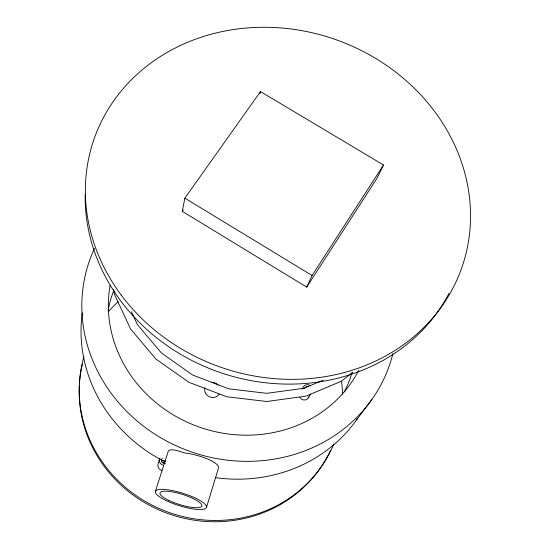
<?xml version="1.0" encoding="UTF-8"?>
<svg xmlns="http://www.w3.org/2000/svg" width="549" height="549" viewBox="0 0 549 549"><rect width="100%" height="100%" fill="white"/><g stroke="black" fill="none" stroke-linecap="round" stroke-linejoin="round"><path stroke-width="0.82" d="M182.289 211.358L184.855 198.168L260.48 91.58L383.525 165.002L376.847 178.514L306.713 287.106L182.289 211.358L183.277 209.958M159.423 459.211L158.037 464.385A5.065 4.914 13.9 0 0 161.804 470.356M259.842 93.934L260.48 91.58M206.431 507.605A26.791 6.451 17.4 0 0 170.588 490.216A26.791 6.451 17.4 0 0 165.805 500.42A26.791 6.451 17.4 0 0 206.431 507.605L218.413 468.249A26.524 7.123 13.7 0 0 188.334 453.447C182.796 453.206 177.945 450.002 172.365 449.809A26.078 6.911 29.3 0 0 168.159 451.553L155.36 491.465M306.713 287.106L312.086 275.488L383.525 165.002M308.312 397.963L310.672 393.976M356.562 419.889L371.927 399.418M341.553 381.13L352.787 372.188M341.451 381.205L305.965 396.131L266.78 401.491L226.703 396.762L188.815 382.255L155.937 359.046L130.587 329.009L114.439 294.367L113.602 289.275M303.775 388.315L323.292 380.134M303.865 388.28L266.67 393.324L228.638 388.822L192.644 375.029L161.475 353.048L137.435 324.658L131.383 311.715M184.855 198.168L312.086 275.488M108.084 310.501A126.112 117.287 19.3 0 1 113.684 290.798M352.026 372.764A126.112 117.287 19.3 0 1 344.333 391.814M357.523 418.51A150.92 140.393 19.3 0 1 215.318 477.616M164.872 461.771A150.92 140.393 19.3 0 1 82.316 312.834M333.717 444.1A132.501 125.433 19.3 0 1 169.524 512.622A132.501 125.433 19.3 0 1 83.949 356.624M108.668 311.407A132.501 125.433 19.3 0 1 118.11 301.717M341.526 381.541A132.501 125.433 19.3 0 1 342.645 394.237M219.175 394.155A7.906 7.48 19.3 0 1 209.265 396.776A7.906 7.48 19.3 0 1 204.942 387.601M211.317 382.529A7.906 7.48 19.3 0 1 218.166 385.021M161.502 460.851A5.065 4.914 13.9 0 1 165.352 461.284M308.792 396.865A4.914 4.598 29.7 0 1 299.919 397.469M162.291 462.69A3.04 2.944 13.9 0 1 165.187 463.61M163.252 465.264A5.14 4.975 14 0 1 159.896 457.996M165.105 463.349A3.088 2.985 14 0 1 162.332 458.195M302.698 389.069A4.989 4.653 29.6 0 1 310.068 385.419M304.764 388.459A2.992 2.793 29.6 0 1 308.373 386.668M330.539 450.276A131.925 124.952 19.3 0 1 186.248 518.75A131.925 124.952 19.3 0 1 79.296 397.105M79.262 396.261A131.925 124.952 19.3 0 1 79.358 385.192M79.468 383.483A131.925 124.952 19.3 0 1 82.384 364.248M392.878 353.686A158.826 146.631 19.3 0 1 190.489 451.587A158.826 146.631 19.3 0 1 94.538 248.347M358.751 370.383A132.714 122.489 19.3 0 1 200.406 427.465A132.714 122.489 19.3 0 1 110.143 285.151M449.027 293.269A192.733 172.125 19.3 0 1 233.634 376.662A192.733 172.125 19.3 0 1 85.177 194.449M168.605 500.304A21.919 5.277 17.4 0 0 201.792 506.137A21.919 5.277 17.4 0 0 172.386 491.918A21.919 5.277 17.4 0 0 168.605 500.304M121.109 294.923A194.792 173.608 19.3 0 0 453.151 287.731A194.792 173.608 19.3 0 0 259.56 27.313A194.792 173.608 19.3 0 0 121.109 294.923"/></g></svg>
